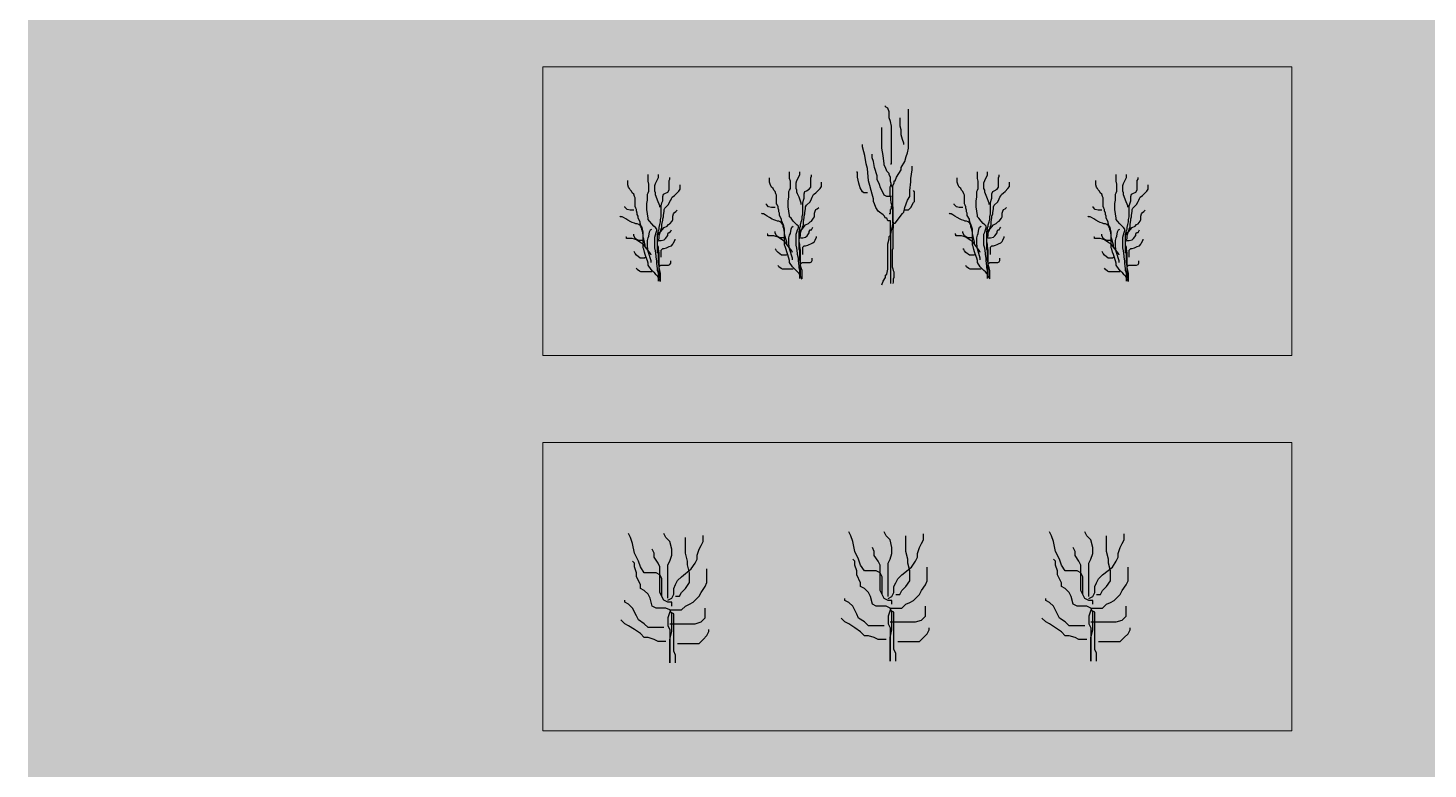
# Model space of a CAD drawing. Header units: centimetres. Extents: x 0 to 642158, y -847 to 649707.
# Drawn here: x 618032.25 to 618049.24, y 620524.12 to 620533.12 of the extents above; entities that cross this region are included whole.
import ezdxf

# ---------------------------------------------------------------- set-up
doc = ezdxf.new("R2010")
doc.units = ezdxf.units.CM
doc.header["$MEASUREMENT"] = 0
doc.layers.add('MEV_batiment_V', color=7, linetype='Continuous', lineweight=20)
doc.layers.add('MEV_vegetal_V', color=7, linetype='Continuous', lineweight=25)
doc.layers.add('MEV_schema paysager_Ha', color=7, linetype='Continuous', lineweight=25, transparency=0.13)
doc.layers.add('MEV_vegetal_Ha', color=104, linetype='Continuous', lineweight=15, transparency=0.31)

msp = doc.modelspace()

# ---------------------------------------------------------------- hatches: boundary and pattern name
at = {"layer": 'MEV_schema paysager_Ha', "true_color": 0xffffff, "transparency": 33554687}
h = msp.add_hatch(color=7, dxfattribs=at)
h.dxf.hatch_style = 1
h.paths.add_polyline_path([(618032.251, 620761.054), (618095.895, 620761.054), (618095.895, 620456.268), (618032.251, 620456.268)])
at = {"layer": 'MEV_vegetal_Ha'}
h = msp.add_hatch(color=256, dxfattribs=at)
h.dxf.hatch_style = 1
h.paths.add_polyline_path([(618038.497, 620532.647), (618047.585, 620532.647), (618047.585, 620529.144), (618038.497, 620529.144)])
h = msp.add_hatch(color=256, dxfattribs=at)
h.dxf.hatch_style = 1
h.paths.add_polyline_path([(618038.497, 620528.088), (618047.585, 620528.088), (618047.585, 620524.586), (618038.497, 620524.586)])

# ---------------------------------------------------------------- linework, layer by layer
at = {"layer": 'MEV_batiment_V', "transparency": 33554687}
for points in [[(618038.497, 620532.647), (618047.585, 620532.647), (618047.585, 620529.144), (618038.497, 620529.144)], [(618038.497, 620528.088), (618047.585, 620528.088), (618047.585, 620524.586), (618038.497, 620524.586)]]:
    msp.add_lwpolyline(points, close=True, dxfattribs=at)
at = {"layer": 'MEV_vegetal_V'}
for points in [[(618042.713, 620531.468), (618042.728, 620531.468), (618042.728, 620531.924), (618042.713, 620531.983), (618042.698, 620532.027), (618042.698, 620532.1), (618042.683, 620532.144), (618042.654, 620532.159), (618042.654, 620532.174)], [(618042.698, 620530.866), (618042.713, 620530.866), (618042.713, 620530.91), (618042.728, 620530.925), (618042.728, 620530.954), (618042.742, 620530.984), (618042.742, 620531.204), (618042.757, 620531.233), (618042.757, 620531.263), (618042.772, 620531.263), (618042.786, 620531.307), (618042.845, 620531.395), (618042.845, 620531.424), (618042.889, 620531.498), (618042.904, 620531.557), (618042.919, 620531.601), (618042.933, 620531.659), (618042.933, 620532.13)], [(618042.875, 620531.703), (618042.875, 620531.718), (618042.86, 620531.762), (618042.845, 620531.821), (618042.845, 620531.88), (618042.831, 620531.924), (618042.831, 620532.027)], [(618042.742, 620530.748), (618042.742, 620531.175), (618042.728, 620531.204), (618042.713, 620531.263), (618042.713, 620531.307), (618042.698, 620531.336), (618042.698, 620531.351), (618042.669, 620531.38), (618042.654, 620531.424), (618042.639, 620531.454), (618042.639, 620531.468), (618042.625, 620531.571), (618042.61, 620531.659), (618042.61, 620531.909)], [(618042.61, 620529.999), (618042.625, 620530.043), (618042.654, 620530.087), (618042.654, 620530.117), (618042.669, 620530.131), (618042.683, 620530.19), (618042.683, 620530.499), (618042.698, 620530.557), (618042.698, 620530.587), (618042.713, 620530.601), (618042.713, 620530.778), (618042.683, 620530.778), (618042.669, 620530.807), (618042.654, 620530.807), (618042.639, 620530.837), (618042.625, 620530.851), (618042.581, 620530.881), (618042.566, 620530.895), (618042.537, 620530.939), (618042.522, 620530.984), (618042.507, 620531.013), (618042.507, 620531.042), (618042.492, 620531.101), (618042.478, 620531.145), (618042.463, 620531.204), (618042.448, 620531.263), (618042.434, 620531.41), (618042.419, 620531.468), (618042.404, 620531.571), (618042.39, 620531.615), (618042.375, 620531.674), (618042.375, 620531.703)], [(618042.728, 620531.072), (618042.669, 620531.072), (618042.639, 620531.086), (618042.625, 620531.116), (618042.595, 620531.175), (618042.581, 620531.219), (618042.551, 620531.277), (618042.551, 620531.321), (618042.522, 620531.424), (618042.507, 620531.498), (618042.492, 620531.542), (618042.492, 620531.586)], [(618039.898, 620530.043), (618039.898, 620530.14), (618039.889, 620530.175), (618039.889, 620530.193), (618039.88, 620530.263), (618039.88, 620530.29), (618039.872, 620530.334), (618039.872, 620530.351), (618039.863, 620530.413), (618039.854, 620530.448), (618039.854, 620530.58), (618039.863, 620530.607), (618039.872, 620530.633), (618039.88, 620530.659), (618039.88, 620530.677), (618039.863, 620530.695), (618039.845, 620530.712), (618039.819, 620530.739), (618039.792, 620530.774), (618039.775, 620530.791), (618039.775, 620530.809), (618039.766, 620530.862), (618039.757, 620530.915), (618039.757, 620530.985), (618039.766, 620531.029), (618039.766, 620531.099), (618039.775, 620531.117), (618039.784, 620531.135), (618039.784, 620531.223), (618039.775, 620531.258), (618039.775, 620531.337)], [(618039.916, 620530.941), (618039.916, 620530.959), (618039.889, 620531.029), (618039.872, 620531.073), (618039.863, 620531.091), (618039.863, 620531.117), (618039.854, 620531.135), (618039.854, 620531.205), (618039.863, 620531.231), (618039.898, 620531.302), (618039.898, 620531.337)], [(618041.614, 620530.076), (618041.614, 620530.173), (618041.606, 620530.208), (618041.606, 620530.226), (618041.597, 620530.296), (618041.597, 620530.323), (618041.588, 620530.367), (618041.588, 620530.384), (618041.579, 620530.446), (618041.57, 620530.481), (618041.57, 620530.613), (618041.579, 620530.64), (618041.588, 620530.666), (618041.597, 620530.692), (618041.597, 620530.71), (618041.579, 620530.728), (618041.562, 620530.745), (618041.535, 620530.772), (618041.509, 620530.807), (618041.491, 620530.824), (618041.491, 620530.842), (618041.482, 620530.895), (618041.474, 620530.948), (618041.474, 620531.018), (618041.482, 620531.062), (618041.482, 620531.132), (618041.491, 620531.15), (618041.5, 620531.168), (618041.5, 620531.256), (618041.491, 620531.291), (618041.491, 620531.37)], [(618041.632, 620530.974), (618041.632, 620530.992), (618041.606, 620531.062), (618041.588, 620531.106), (618041.579, 620531.124), (618041.579, 620531.15), (618041.57, 620531.168), (618041.57, 620531.238), (618041.579, 620531.264), (618041.614, 620531.335), (618041.614, 620531.37)], [(618041.641, 620530.076), (618041.641, 620530.173), (618041.632, 620530.208), (618041.623, 620530.244), (618041.623, 620530.261), (618041.614, 620530.305), (618041.614, 620530.411), (618041.606, 620530.428), (618041.606, 620530.64), (618041.614, 620530.692), (618041.623, 620530.71), (618041.623, 620530.728), (618041.632, 620530.763), (618041.641, 620530.798), (618041.641, 620530.824), (618041.65, 620530.86), (618041.65, 620530.992), (618041.658, 620531.027), (618041.667, 620531.053), (618041.667, 620531.106), (618041.676, 620531.132), (618041.694, 620531.141), (618041.729, 620531.159), (618041.747, 620531.185), (618041.747, 620531.3), (618041.755, 620531.317), (618041.755, 620531.335)], [(618042.434, 620531.116), (618042.39, 620531.116), (618042.375, 620531.13), (618042.345, 620531.175), (618042.331, 620531.233), (618042.316, 620531.307), (618042.316, 620531.366), (618042.301, 620531.366)], [(618042.757, 620530.748), (618042.772, 620530.748), (618042.86, 620530.866), (618042.875, 620530.881), (618042.889, 620530.939), (618042.904, 620530.984), (618042.919, 620531.028), (618042.948, 620531.072), (618042.948, 620531.145), (618042.963, 620531.248), (618042.963, 620531.292), (618042.977, 620531.395), (618042.977, 620531.439)], [(618043.892, 620530.076), (618043.892, 620530.173), (618043.884, 620530.208), (618043.884, 620530.226), (618043.875, 620530.296), (618043.875, 620530.323), (618043.866, 620530.367), (618043.866, 620530.384), (618043.857, 620530.446), (618043.848, 620530.481), (618043.848, 620530.613), (618043.857, 620530.64), (618043.866, 620530.666), (618043.875, 620530.692), (618043.875, 620530.71), (618043.857, 620530.728), (618043.84, 620530.745), (618043.813, 620530.772), (618043.787, 620530.807), (618043.769, 620530.824), (618043.769, 620530.842), (618043.76, 620530.895), (618043.752, 620530.948), (618043.752, 620531.018), (618043.76, 620531.062), (618043.76, 620531.132), (618043.769, 620531.15), (618043.778, 620531.168), (618043.778, 620531.256), (618043.769, 620531.291), (618043.769, 620531.37)], [(618043.91, 620530.974), (618043.91, 620530.992), (618043.884, 620531.062), (618043.866, 620531.106), (618043.857, 620531.124), (618043.857, 620531.15), (618043.848, 620531.168), (618043.848, 620531.238), (618043.857, 620531.264), (618043.892, 620531.335), (618043.892, 620531.37)], [(618043.919, 620530.076), (618043.919, 620530.173), (618043.91, 620530.208), (618043.901, 620530.244), (618043.901, 620530.261), (618043.892, 620530.305), (618043.892, 620530.411), (618043.884, 620530.428), (618043.884, 620530.64), (618043.892, 620530.692), (618043.901, 620530.71), (618043.901, 620530.728), (618043.91, 620530.763), (618043.919, 620530.798), (618043.919, 620530.824), (618043.928, 620530.86), (618043.928, 620530.992), (618043.936, 620531.027), (618043.945, 620531.053), (618043.945, 620531.106), (618043.954, 620531.132), (618043.972, 620531.141), (618044.007, 620531.159), (618044.025, 620531.185), (618044.025, 620531.3), (618044.033, 620531.317), (618044.033, 620531.335)], [(618045.576, 620530.043), (618045.576, 620530.14), (618045.567, 620530.175), (618045.567, 620530.193), (618045.559, 620530.263), (618045.559, 620530.29), (618045.55, 620530.334), (618045.55, 620530.351), (618045.541, 620530.413), (618045.532, 620530.448), (618045.532, 620530.58), (618045.541, 620530.607), (618045.55, 620530.633), (618045.559, 620530.659), (618045.559, 620530.677), (618045.541, 620530.695), (618045.523, 620530.712), (618045.497, 620530.739), (618045.47, 620530.774), (618045.453, 620530.791), (618045.453, 620530.809), (618045.444, 620530.862), (618045.435, 620530.915), (618045.435, 620530.985), (618045.444, 620531.029), (618045.444, 620531.099), (618045.453, 620531.117), (618045.462, 620531.135), (618045.462, 620531.223), (618045.453, 620531.258), (618045.453, 620531.337)], [(618045.594, 620530.941), (618045.594, 620530.959), (618045.567, 620531.029), (618045.55, 620531.073), (618045.541, 620531.091), (618045.541, 620531.117), (618045.532, 620531.135), (618045.532, 620531.205), (618045.541, 620531.231), (618045.576, 620531.302), (618045.576, 620531.337)], [(618039.925, 620530.035), (618039.916, 620530.052), (618039.889, 620530.105), (618039.872, 620530.123), (618039.854, 620530.14), (618039.828, 620530.167), (618039.81, 620530.184), (618039.775, 620530.237), (618039.775, 620530.263), (618039.766, 620530.29), (618039.748, 620530.343), (618039.74, 620530.369), (618039.731, 620530.395), (618039.722, 620530.431), (618039.713, 620530.448), (618039.713, 620530.642), (618039.704, 620530.677), (618039.696, 620530.703), (618039.687, 620530.721), (618039.678, 620530.747), (618039.678, 620530.765), (618039.652, 620530.809), (618039.652, 620530.835), (618039.643, 620530.853), (618039.643, 620530.871), (618039.634, 620530.897), (618039.634, 620530.915), (618039.625, 620530.932), (618039.616, 620530.95), (618039.616, 620531.055), (618039.608, 620531.073), (618039.599, 620531.099), (618039.581, 620531.117), (618039.572, 620531.135), (618039.555, 620531.152), (618039.546, 620531.17), (618039.537, 620531.187), (618039.528, 620531.214), (618039.528, 620531.267)], [(618039.925, 620530.043), (618039.925, 620530.14), (618039.916, 620530.175), (618039.907, 620530.211), (618039.907, 620530.228), (618039.898, 620530.272), (618039.898, 620530.378), (618039.889, 620530.395), (618039.889, 620530.607), (618039.898, 620530.659), (618039.907, 620530.677), (618039.907, 620530.695), (618039.916, 620530.73), (618039.925, 620530.765), (618039.925, 620530.791), (618039.933, 620530.827), (618039.933, 620530.959), (618039.942, 620530.994), (618039.951, 620531.02), (618039.951, 620531.073), (618039.96, 620531.099), (618039.977, 620531.108), (618040.013, 620531.126), (618040.03, 620531.152), (618040.03, 620531.267), (618040.039, 620531.284), (618040.039, 620531.302)], [(618039.907, 620530.079), (618039.907, 620530.387), (618039.898, 620530.431), (618039.898, 620530.457), (618039.889, 620530.483), (618039.889, 620530.519), (618039.898, 620530.545), (618039.907, 620530.563), (618039.907, 620530.598), (618039.916, 620530.624), (618039.925, 620530.651), (618039.933, 620530.677), (618039.942, 620530.695), (618039.942, 620530.73), (618039.951, 620530.783), (618039.951, 620530.8), (618039.96, 620530.827), (618039.96, 620530.844), (618039.969, 620530.888), (618039.969, 620530.915), (618039.977, 620530.932), (618040.021, 620530.976), (618040.039, 620531.011), (618040.048, 620531.029), (618040.057, 620531.047), (618040.065, 620531.064), (618040.092, 620531.082), (618040.109, 620531.099), (618040.145, 620531.135), (618040.162, 620531.161), (618040.162, 620531.214)], [(618041.641, 620530.068), (618041.632, 620530.085), (618041.606, 620530.138), (618041.588, 620530.156), (618041.57, 620530.173), (618041.544, 620530.2), (618041.526, 620530.217), (618041.491, 620530.27), (618041.491, 620530.296), (618041.482, 620530.323), (618041.465, 620530.376), (618041.456, 620530.402), (618041.447, 620530.428), (618041.438, 620530.464), (618041.43, 620530.481), (618041.43, 620530.675), (618041.421, 620530.71), (618041.412, 620530.736), (618041.403, 620530.754), (618041.394, 620530.78), (618041.394, 620530.798), (618041.368, 620530.842), (618041.368, 620530.868), (618041.359, 620530.886), (618041.359, 620530.904), (618041.35, 620530.93), (618041.35, 620530.948), (618041.342, 620530.965), (618041.333, 620530.983), (618041.333, 620531.088), (618041.324, 620531.106), (618041.315, 620531.132), (618041.298, 620531.15), (618041.289, 620531.168), (618041.271, 620531.185), (618041.262, 620531.203), (618041.253, 620531.22), (618041.245, 620531.247), (618041.245, 620531.3)], [(618041.623, 620530.112), (618041.623, 620530.42), (618041.614, 620530.464), (618041.614, 620530.49), (618041.606, 620530.516), (618041.606, 620530.552), (618041.614, 620530.578), (618041.623, 620530.596), (618041.623, 620530.631), (618041.632, 620530.657), (618041.641, 620530.684), (618041.65, 620530.71), (618041.658, 620530.728), (618041.658, 620530.763), (618041.667, 620530.816), (618041.667, 620530.833), (618041.676, 620530.86), (618041.676, 620530.877), (618041.685, 620530.921), (618041.685, 620530.948), (618041.694, 620530.965), (618041.738, 620531.009), (618041.755, 620531.044), (618041.764, 620531.062), (618041.773, 620531.08), (618041.782, 620531.097), (618041.808, 620531.115), (618041.826, 620531.132), (618041.861, 620531.168), (618041.879, 620531.194), (618041.879, 620531.247)], [(618042.717, 620530.014), (618042.717, 620530.607), (618042.723, 620530.638), (618042.729, 620530.675), (618042.748, 620530.749), (618042.748, 620530.941), (618042.729, 620530.972), (618042.723, 620530.996), (618042.717, 620531.034), (618042.717, 620531.064), (618042.711, 620531.083), (618042.711, 620531.188), (618042.717, 620531.206), (618042.723, 620531.231), (618042.723, 620531.237)], [(618042.889, 620530.91), (618042.933, 620530.91), (618042.948, 620530.925), (618042.963, 620530.939), (618042.992, 620530.998), (618043.007, 620531.013), (618043.007, 620531.13), (618042.992, 620531.145)], [(618043.919, 620530.068), (618043.91, 620530.085), (618043.884, 620530.138), (618043.866, 620530.156), (618043.848, 620530.173), (618043.822, 620530.2), (618043.804, 620530.217), (618043.769, 620530.27), (618043.769, 620530.296), (618043.76, 620530.323), (618043.743, 620530.376), (618043.734, 620530.402), (618043.725, 620530.428), (618043.716, 620530.464), (618043.708, 620530.481), (618043.708, 620530.675), (618043.699, 620530.71), (618043.69, 620530.736), (618043.681, 620530.754), (618043.672, 620530.78), (618043.672, 620530.798), (618043.646, 620530.842), (618043.646, 620530.868), (618043.637, 620530.886), (618043.637, 620530.904), (618043.628, 620530.93), (618043.628, 620530.948), (618043.62, 620530.965), (618043.611, 620530.983), (618043.611, 620531.088), (618043.602, 620531.106), (618043.593, 620531.132), (618043.576, 620531.15), (618043.567, 620531.168), (618043.549, 620531.185), (618043.54, 620531.203), (618043.532, 620531.22), (618043.523, 620531.247), (618043.523, 620531.3)], [(618043.901, 620530.112), (618043.901, 620530.42), (618043.892, 620530.464), (618043.892, 620530.49), (618043.884, 620530.516), (618043.884, 620530.552), (618043.892, 620530.578), (618043.901, 620530.596), (618043.901, 620530.631), (618043.91, 620530.657), (618043.919, 620530.684), (618043.928, 620530.71), (618043.936, 620530.728), (618043.936, 620530.763), (618043.945, 620530.816), (618043.945, 620530.833), (618043.954, 620530.86), (618043.954, 620530.877), (618043.963, 620530.921), (618043.963, 620530.948), (618043.972, 620530.965), (618044.016, 620531.009), (618044.033, 620531.044), (618044.042, 620531.062), (618044.051, 620531.08), (618044.06, 620531.097), (618044.086, 620531.115), (618044.104, 620531.132), (618044.139, 620531.168), (618044.157, 620531.194), (618044.157, 620531.247)], [(618045.603, 620530.035), (618045.594, 620530.052), (618045.567, 620530.105), (618045.55, 620530.123), (618045.532, 620530.14), (618045.506, 620530.167), (618045.488, 620530.184), (618045.453, 620530.237), (618045.453, 620530.263), (618045.444, 620530.29), (618045.426, 620530.343), (618045.418, 620530.369), (618045.409, 620530.395), (618045.4, 620530.431), (618045.391, 620530.448), (618045.391, 620530.642), (618045.382, 620530.677), (618045.374, 620530.703), (618045.365, 620530.721), (618045.356, 620530.747), (618045.356, 620530.765), (618045.33, 620530.809), (618045.33, 620530.835), (618045.321, 620530.853), (618045.321, 620530.871), (618045.312, 620530.897), (618045.312, 620530.915), (618045.303, 620530.932), (618045.294, 620530.95), (618045.294, 620531.055), (618045.286, 620531.073), (618045.277, 620531.099), (618045.259, 620531.117), (618045.25, 620531.135), (618045.233, 620531.152), (618045.224, 620531.17), (618045.215, 620531.187), (618045.206, 620531.214), (618045.206, 620531.267)], [(618045.603, 620530.043), (618045.603, 620530.14), (618045.594, 620530.175), (618045.585, 620530.211), (618045.585, 620530.228), (618045.576, 620530.272), (618045.576, 620530.378), (618045.567, 620530.395), (618045.567, 620530.607), (618045.576, 620530.659), (618045.585, 620530.677), (618045.585, 620530.695), (618045.594, 620530.73), (618045.603, 620530.765), (618045.603, 620530.791), (618045.611, 620530.827), (618045.611, 620530.959), (618045.62, 620530.994), (618045.629, 620531.02), (618045.629, 620531.073), (618045.638, 620531.099), (618045.655, 620531.108), (618045.691, 620531.126), (618045.708, 620531.152), (618045.708, 620531.267), (618045.717, 620531.284), (618045.717, 620531.302)], [(618045.585, 620530.079), (618045.585, 620530.387), (618045.576, 620530.431), (618045.576, 620530.457), (618045.567, 620530.483), (618045.567, 620530.519), (618045.576, 620530.545), (618045.585, 620530.563), (618045.585, 620530.598), (618045.594, 620530.624), (618045.603, 620530.651), (618045.611, 620530.677), (618045.62, 620530.695), (618045.62, 620530.73), (618045.629, 620530.783), (618045.629, 620530.8), (618045.638, 620530.827), (618045.638, 620530.844), (618045.647, 620530.888), (618045.647, 620530.915), (618045.655, 620530.932), (618045.699, 620530.976), (618045.717, 620531.011), (618045.726, 620531.029), (618045.735, 620531.047), (618045.743, 620531.064), (618045.77, 620531.082), (618045.787, 620531.099), (618045.823, 620531.135), (618045.84, 620531.161), (618045.84, 620531.214)], [(618041.315, 620530.939), (618041.271, 620530.939), (618041.236, 620530.948), (618041.209, 620530.974), (618041.209, 620530.983)], [(618043.593, 620530.939), (618043.549, 620530.939), (618043.514, 620530.948), (618043.487, 620530.974), (618043.487, 620530.983)], [(618039.74, 620530.466), (618039.74, 620530.483), (618039.722, 620530.554), (618039.713, 620530.58), (618039.713, 620530.607), (618039.704, 620530.651), (618039.696, 620530.668), (618039.696, 620530.686), (618039.687, 620530.703), (618039.678, 620530.721), (618039.66, 620530.73), (618039.643, 620530.739), (618039.625, 620530.739), (618039.608, 620530.747), (618039.581, 620530.756), (618039.564, 620530.765), (618039.528, 620530.783), (618039.502, 620530.8), (618039.476, 620530.818), (618039.458, 620530.827), (618039.44, 620530.827), (618039.432, 620530.835)], [(618039.599, 620530.906), (618039.555, 620530.906), (618039.52, 620530.915), (618039.493, 620530.941), (618039.493, 620530.95)], [(618039.898, 620530.607), (618039.907, 620530.633), (618039.925, 620530.642), (618039.969, 620530.695), (618040.004, 620530.712), (618040.021, 620530.73), (618040.039, 620530.739), (618040.065, 620530.774), (618040.074, 620530.791), (618040.074, 620530.835), (618040.083, 620530.862), (618040.092, 620530.879), (618040.109, 620530.888), (618040.127, 620530.906)], [(618041.456, 620530.499), (618041.456, 620530.516), (618041.438, 620530.587), (618041.43, 620530.613), (618041.43, 620530.64), (618041.421, 620530.684), (618041.412, 620530.701), (618041.412, 620530.719), (618041.403, 620530.736), (618041.394, 620530.754), (618041.377, 620530.763), (618041.359, 620530.772), (618041.342, 620530.772), (618041.324, 620530.78), (618041.298, 620530.789), (618041.28, 620530.798), (618041.245, 620530.816), (618041.218, 620530.833), (618041.192, 620530.851), (618041.174, 620530.86), (618041.157, 620530.86), (618041.148, 620530.868)], [(618041.614, 620530.64), (618041.623, 620530.666), (618041.641, 620530.675), (618041.685, 620530.728), (618041.72, 620530.745), (618041.738, 620530.763), (618041.755, 620530.772), (618041.782, 620530.807), (618041.791, 620530.824), (618041.791, 620530.868), (618041.799, 620530.895), (618041.808, 620530.912), (618041.826, 620530.921), (618041.843, 620530.939)], [(618043.734, 620530.499), (618043.734, 620530.516), (618043.716, 620530.587), (618043.708, 620530.613), (618043.708, 620530.64), (618043.699, 620530.684), (618043.69, 620530.701), (618043.69, 620530.719), (618043.681, 620530.736), (618043.672, 620530.754), (618043.655, 620530.763), (618043.637, 620530.772), (618043.62, 620530.772), (618043.602, 620530.78), (618043.576, 620530.789), (618043.558, 620530.798), (618043.523, 620530.816), (618043.496, 620530.833), (618043.47, 620530.851), (618043.452, 620530.86), (618043.435, 620530.86), (618043.426, 620530.868)], [(618043.892, 620530.64), (618043.901, 620530.666), (618043.919, 620530.675), (618043.963, 620530.728), (618043.998, 620530.745), (618044.016, 620530.763), (618044.033, 620530.772), (618044.06, 620530.807), (618044.069, 620530.824), (618044.069, 620530.868), (618044.077, 620530.895), (618044.086, 620530.912), (618044.104, 620530.921), (618044.121, 620530.939)], [(618045.418, 620530.466), (618045.418, 620530.483), (618045.4, 620530.554), (618045.391, 620530.58), (618045.391, 620530.607), (618045.382, 620530.651), (618045.374, 620530.668), (618045.374, 620530.686), (618045.365, 620530.703), (618045.356, 620530.721), (618045.338, 620530.73), (618045.321, 620530.739), (618045.303, 620530.739), (618045.286, 620530.747), (618045.259, 620530.756), (618045.242, 620530.765), (618045.206, 620530.783), (618045.18, 620530.8), (618045.154, 620530.818), (618045.136, 620530.827), (618045.118, 620530.827), (618045.11, 620530.835)], [(618045.277, 620530.906), (618045.233, 620530.906), (618045.198, 620530.915), (618045.171, 620530.941), (618045.171, 620530.95)], [(618045.576, 620530.607), (618045.585, 620530.633), (618045.603, 620530.642), (618045.647, 620530.695), (618045.682, 620530.712), (618045.699, 620530.73), (618045.717, 620530.739), (618045.743, 620530.774), (618045.752, 620530.791), (618045.752, 620530.835), (618045.761, 620530.862), (618045.77, 620530.879), (618045.787, 620530.888), (618045.805, 620530.906)], [(618039.81, 620530.272), (618039.81, 620530.29), (618039.775, 620530.404), (618039.766, 620530.466), (618039.766, 620530.536), (618039.775, 620530.571), (618039.784, 620530.589), (618039.792, 620530.642), (618039.801, 620530.668), (618039.819, 620530.677)], [(618039.907, 620530.536), (618039.933, 620530.536), (618039.969, 620530.545), (618039.986, 620530.563), (618040.013, 620530.598), (618040.013, 620530.615), (618040.021, 620530.633), (618040.039, 620530.633), (618040.048, 620530.651), (618040.057, 620530.668)], [(618041.421, 620530.569), (618041.377, 620530.569), (618041.333, 620530.596), (618041.315, 620530.631), (618041.315, 620530.648)], [(618041.526, 620530.305), (618041.526, 620530.323), (618041.491, 620530.437), (618041.482, 620530.499), (618041.482, 620530.569), (618041.491, 620530.604), (618041.5, 620530.622), (618041.509, 620530.675), (618041.518, 620530.701), (618041.535, 620530.71)], [(618041.623, 620530.569), (618041.65, 620530.569), (618041.685, 620530.578), (618041.702, 620530.596), (618041.729, 620530.631), (618041.729, 620530.648), (618041.738, 620530.666), (618041.755, 620530.666), (618041.764, 620530.684), (618041.773, 620530.701)], [(618042.748, 620530.762), (618042.748, 620530.731), (618042.741, 620530.638), (618042.741, 620530.441), (618042.735, 620530.422), (618042.735, 620530.218), (618042.741, 620530.193), (618042.748, 620530.175), (618042.754, 620530.156), (618042.754, 620530.088), (618042.748, 620530.07), (618042.748, 620530.033), (618042.741, 620530.014)], [(618043.699, 620530.569), (618043.655, 620530.569), (618043.611, 620530.596), (618043.593, 620530.631), (618043.593, 620530.648)], [(618043.804, 620530.305), (618043.804, 620530.323), (618043.769, 620530.437), (618043.76, 620530.499), (618043.76, 620530.569), (618043.769, 620530.604), (618043.778, 620530.622), (618043.787, 620530.675), (618043.796, 620530.701), (618043.813, 620530.71)], [(618043.901, 620530.569), (618043.928, 620530.569), (618043.963, 620530.578), (618043.981, 620530.596), (618044.007, 620530.631), (618044.007, 620530.648), (618044.016, 620530.666), (618044.033, 620530.666), (618044.042, 620530.684), (618044.051, 620530.701)], [(618045.488, 620530.272), (618045.488, 620530.29), (618045.453, 620530.404), (618045.444, 620530.466), (618045.444, 620530.536), (618045.453, 620530.571), (618045.462, 620530.589), (618045.47, 620530.642), (618045.479, 620530.668), (618045.497, 620530.677)], [(618045.585, 620530.536), (618045.611, 620530.536), (618045.647, 620530.545), (618045.664, 620530.563), (618045.691, 620530.598), (618045.691, 620530.615), (618045.699, 620530.633), (618045.717, 620530.633), (618045.726, 620530.651), (618045.735, 620530.668)], [(618039.81, 620530.36), (618039.801, 620530.378), (618039.713, 620530.492), (618039.687, 620530.51), (618039.634, 620530.545), (618039.608, 620530.554), (618039.581, 620530.563), (618039.511, 620530.563), (618039.511, 620530.58), (618039.502, 620530.58)], [(618039.704, 620530.536), (618039.66, 620530.536), (618039.616, 620530.563), (618039.599, 620530.598), (618039.599, 620530.615)], [(618039.933, 620530.334), (618039.933, 620530.422), (618039.951, 620530.439), (618039.969, 620530.439), (618039.995, 620530.448), (618040.013, 620530.457), (618040.03, 620530.466), (618040.057, 620530.475), (618040.074, 620530.492), (618040.083, 620530.51), (618040.101, 620530.545), (618040.101, 620530.554)], [(618041.526, 620530.393), (618041.518, 620530.411), (618041.43, 620530.525), (618041.403, 620530.543), (618041.35, 620530.578), (618041.324, 620530.587), (618041.298, 620530.596), (618041.227, 620530.596), (618041.227, 620530.613), (618041.218, 620530.613)], [(618041.65, 620530.367), (618041.65, 620530.455), (618041.667, 620530.472), (618041.685, 620530.472), (618041.711, 620530.481), (618041.729, 620530.49), (618041.747, 620530.499), (618041.773, 620530.508), (618041.791, 620530.525), (618041.799, 620530.543), (618041.817, 620530.578), (618041.817, 620530.587)], [(618043.804, 620530.393), (618043.796, 620530.411), (618043.708, 620530.525), (618043.681, 620530.543), (618043.628, 620530.578), (618043.602, 620530.587), (618043.576, 620530.596), (618043.505, 620530.596), (618043.505, 620530.613), (618043.496, 620530.613)], [(618043.928, 620530.367), (618043.928, 620530.455), (618043.945, 620530.472), (618043.963, 620530.472), (618043.989, 620530.481), (618044.007, 620530.49), (618044.025, 620530.499), (618044.051, 620530.508), (618044.069, 620530.525), (618044.077, 620530.543), (618044.095, 620530.578), (618044.095, 620530.587)], [(618045.488, 620530.36), (618045.479, 620530.378), (618045.391, 620530.492), (618045.365, 620530.51), (618045.312, 620530.545), (618045.286, 620530.554), (618045.259, 620530.563), (618045.189, 620530.563), (618045.189, 620530.58), (618045.18, 620530.58)], [(618045.382, 620530.536), (618045.338, 620530.536), (618045.294, 620530.563), (618045.277, 620530.598), (618045.277, 620530.615)], [(618045.611, 620530.334), (618045.611, 620530.422), (618045.629, 620530.439), (618045.647, 620530.439), (618045.673, 620530.448), (618045.691, 620530.457), (618045.708, 620530.466), (618045.735, 620530.475), (618045.752, 620530.492), (618045.761, 620530.51), (618045.779, 620530.545), (618045.779, 620530.554)], [(618039.748, 620530.334), (618039.731, 620530.325), (618039.678, 620530.325), (618039.634, 620530.36), (618039.616, 620530.378), (618039.608, 620530.395), (618039.599, 620530.404)], [(618039.907, 620530.193), (618039.907, 620530.219), (618039.925, 620530.237), (618040.021, 620530.237), (618040.039, 620530.246), (618040.048, 620530.263), (618040.048, 620530.29)], [(618041.465, 620530.367), (618041.447, 620530.358), (618041.394, 620530.358), (618041.35, 620530.393), (618041.333, 620530.411), (618041.324, 620530.428), (618041.315, 620530.437)], [(618041.623, 620530.226), (618041.623, 620530.252), (618041.641, 620530.27), (618041.738, 620530.27), (618041.755, 620530.279), (618041.764, 620530.296), (618041.764, 620530.323)], [(618043.743, 620530.367), (618043.725, 620530.358), (618043.672, 620530.358), (618043.628, 620530.393), (618043.611, 620530.411), (618043.602, 620530.428), (618043.593, 620530.437)], [(618043.901, 620530.226), (618043.901, 620530.252), (618043.919, 620530.27), (618044.016, 620530.27), (618044.033, 620530.279), (618044.042, 620530.296), (618044.042, 620530.323)], [(618045.426, 620530.334), (618045.409, 620530.325), (618045.356, 620530.325), (618045.312, 620530.36), (618045.294, 620530.378), (618045.286, 620530.395), (618045.277, 620530.404)], [(618045.585, 620530.193), (618045.585, 620530.219), (618045.603, 620530.237), (618045.699, 620530.237), (618045.717, 620530.246), (618045.726, 620530.263), (618045.726, 620530.29)], [(618039.819, 620530.158), (618039.687, 620530.158), (618039.669, 620530.167), (618039.643, 620530.184), (618039.634, 620530.202)], [(618041.535, 620530.191), (618041.403, 620530.191), (618041.386, 620530.2), (618041.359, 620530.217), (618041.35, 620530.235)], [(618043.813, 620530.191), (618043.681, 620530.191), (618043.664, 620530.2), (618043.637, 620530.217), (618043.628, 620530.235)], [(618045.497, 620530.158), (618045.365, 620530.158), (618045.347, 620530.167), (618045.321, 620530.184), (618045.312, 620530.202)], [(618039.941, 620526.22), (618039.941, 620526.434), (618039.917, 620526.482), (618039.87, 620526.505), (618039.727, 620526.505), (618039.68, 620526.577), (618039.656, 620526.648), (618039.608, 620526.743), (618039.585, 620526.862), (618039.561, 620526.933), (618039.537, 620526.981)], [(618040.013, 620526.196), (618040.013, 620526.6), (618040.036, 620526.648), (618040.06, 620526.719), (618040.06, 620526.791), (618040.036, 620526.886), (618039.989, 620526.933), (618039.965, 620526.981)], [(618040.013, 620526.172), (618040.06, 620526.196), (618040.084, 620526.244), (618040.084, 620526.315), (618040.108, 620526.363), (618040.132, 620526.41), (618040.179, 620526.458), (618040.298, 620526.553), (618040.346, 620526.624), (618040.369, 620526.672), (618040.369, 620526.719), (618040.393, 620526.791), (618040.417, 620526.838), (618040.441, 620526.886), (618040.441, 620526.957)], [(618040.108, 620526.22), (618040.155, 620526.22), (618040.179, 620526.268), (618040.227, 620526.315), (618040.274, 620526.386), (618040.274, 620526.505), (618040.25, 620526.6), (618040.25, 620526.648), (618040.227, 620526.743), (618040.227, 620526.933)], [(618042.614, 620526.242), (618042.614, 620526.455), (618042.59, 620526.503), (618042.542, 620526.527), (618042.399, 620526.527), (618042.352, 620526.598), (618042.328, 620526.669), (618042.281, 620526.765), (618042.257, 620526.883), (618042.233, 620526.955), (618042.209, 620527.002)], [(618042.685, 620526.218), (618042.685, 620526.622), (618042.709, 620526.669), (618042.732, 620526.741), (618042.732, 620526.812), (618042.709, 620526.907), (618042.661, 620526.955), (618042.637, 620527.002)], [(618042.685, 620526.194), (618042.732, 620526.218), (618042.756, 620526.265), (618042.756, 620526.337), (618042.78, 620526.384), (618042.804, 620526.432), (618042.851, 620526.479), (618042.97, 620526.574), (618043.018, 620526.646), (618043.042, 620526.693), (618043.042, 620526.741), (618043.065, 620526.812), (618043.089, 620526.86), (618043.113, 620526.907), (618043.113, 620526.978)], [(618042.78, 620526.242), (618042.828, 620526.242), (618042.851, 620526.289), (618042.899, 620526.337), (618042.947, 620526.408), (618042.947, 620526.527), (618042.923, 620526.622), (618042.923, 620526.669), (618042.899, 620526.765), (618042.899, 620526.955)], [(618045.049, 620526.242), (618045.049, 620526.455), (618045.025, 620526.503), (618044.978, 620526.527), (618044.835, 620526.527), (618044.787, 620526.598), (618044.764, 620526.669), (618044.716, 620526.765), (618044.692, 620526.883), (618044.668, 620526.955), (618044.645, 620527.002)], [(618045.12, 620526.218), (618045.12, 620526.622), (618045.144, 620526.669), (618045.168, 620526.741), (618045.168, 620526.812), (618045.144, 620526.907), (618045.097, 620526.955), (618045.073, 620527.002)], [(618045.12, 620526.194), (618045.168, 620526.218), (618045.192, 620526.265), (618045.192, 620526.337), (618045.215, 620526.384), (618045.239, 620526.432), (618045.287, 620526.479), (618045.406, 620526.574), (618045.453, 620526.646), (618045.477, 620526.693), (618045.477, 620526.741), (618045.501, 620526.812), (618045.525, 620526.86), (618045.548, 620526.907), (618045.548, 620526.978)], [(618045.215, 620526.242), (618045.263, 620526.242), (618045.287, 620526.289), (618045.334, 620526.337), (618045.382, 620526.408), (618045.382, 620526.527), (618045.358, 620526.622), (618045.358, 620526.669), (618045.334, 620526.765), (618045.334, 620526.955)], [(618040.06, 620526.101), (618040.06, 620526.149), (618040.013, 620526.149), (618039.965, 620526.172), (618039.917, 620526.268), (618039.917, 620526.577), (618039.894, 620526.624), (618039.846, 620526.695), (618039.846, 620526.743), (618039.822, 620526.791)], [(618042.732, 620526.123), (618042.732, 620526.17), (618042.685, 620526.17), (618042.637, 620526.194), (618042.59, 620526.289), (618042.59, 620526.598), (618042.566, 620526.646), (618042.518, 620526.717), (618042.518, 620526.765), (618042.495, 620526.812)], [(618045.168, 620526.123), (618045.168, 620526.17), (618045.12, 620526.17), (618045.073, 620526.194), (618045.025, 620526.289), (618045.025, 620526.598), (618045.001, 620526.646), (618044.954, 620526.717), (618044.954, 620526.765), (618044.93, 620526.812)], [(618040.108, 620525.412), (618040.108, 620525.507), (618040.084, 620525.554), (618040.084, 620526.006), (618040.036, 620526.03), (618040.013, 620525.958), (618040.013, 620525.863), (618040.036, 620525.816), (618040.036, 620525.412), (618040.036, 620525.697), (618040.06, 620525.792), (618040.06, 620526.006), (618040.036, 620526.054), (618039.989, 620526.077), (618039.87, 620526.077), (618039.822, 620526.101), (618039.799, 620526.196), (618039.775, 620526.244), (618039.727, 620526.291), (618039.68, 620526.315), (618039.68, 620526.363), (618039.632, 620526.458), (618039.632, 620526.505), (618039.608, 620526.577), (618039.608, 620526.624), (618039.585, 620526.648)], [(618040.036, 620526.054), (618040.179, 620526.054), (618040.227, 620526.101), (618040.274, 620526.125), (618040.322, 620526.149), (618040.393, 620526.22), (618040.417, 620526.268), (618040.465, 620526.339), (618040.488, 620526.386), (618040.488, 620526.553)], [(618042.78, 620525.433), (618042.78, 620525.528), (618042.756, 620525.576), (618042.756, 620526.027), (618042.709, 620526.051), (618042.685, 620525.98), (618042.685, 620525.885), (618042.709, 620525.837), (618042.709, 620525.433), (618042.709, 620525.718), (618042.732, 620525.814), (618042.732, 620526.027), (618042.709, 620526.075), (618042.661, 620526.099), (618042.542, 620526.099), (618042.495, 620526.123), (618042.471, 620526.218), (618042.447, 620526.265), (618042.399, 620526.313), (618042.352, 620526.337), (618042.352, 620526.384), (618042.304, 620526.479), (618042.304, 620526.527), (618042.281, 620526.598), (618042.281, 620526.646), (618042.257, 620526.669)], [(618042.709, 620526.075), (618042.851, 620526.075), (618042.899, 620526.123), (618042.947, 620526.146), (618042.994, 620526.17), (618043.065, 620526.242), (618043.089, 620526.289), (618043.137, 620526.36), (618043.161, 620526.408), (618043.161, 620526.574)], [(618045.215, 620525.433), (618045.215, 620525.528), (618045.192, 620525.576), (618045.192, 620526.027), (618045.144, 620526.051), (618045.12, 620525.98), (618045.12, 620525.885), (618045.144, 620525.837), (618045.144, 620525.433), (618045.144, 620525.718), (618045.168, 620525.814), (618045.168, 620526.027), (618045.144, 620526.075), (618045.097, 620526.099), (618044.978, 620526.099), (618044.93, 620526.123), (618044.906, 620526.218), (618044.882, 620526.265), (618044.835, 620526.313), (618044.787, 620526.337), (618044.787, 620526.384), (618044.74, 620526.479), (618044.74, 620526.527), (618044.716, 620526.598), (618044.716, 620526.646), (618044.692, 620526.669)], [(618045.144, 620526.075), (618045.287, 620526.075), (618045.334, 620526.123), (618045.382, 620526.146), (618045.429, 620526.17), (618045.501, 620526.242), (618045.525, 620526.289), (618045.572, 620526.36), (618045.596, 620526.408), (618045.596, 620526.574)], [(618039.965, 620525.84), (618039.775, 620525.84), (618039.727, 620525.887), (618039.656, 620525.935), (618039.632, 620525.982), (618039.585, 620526.077), (618039.537, 620526.125), (618039.49, 620526.149), (618039.49, 620526.172)], [(618040.036, 620525.887), (618040.346, 620525.887), (618040.417, 620525.911), (618040.465, 620525.958), (618040.465, 620526.077)], [(618042.637, 620525.861), (618042.447, 620525.861), (618042.399, 620525.909), (618042.328, 620525.956), (618042.304, 620526.004), (618042.257, 620526.099), (618042.209, 620526.146), (618042.162, 620526.17), (618042.162, 620526.194)], [(618042.709, 620525.909), (618043.018, 620525.909), (618043.089, 620525.932), (618043.137, 620525.98), (618043.137, 620526.099)], [(618045.073, 620525.861), (618044.882, 620525.861), (618044.835, 620525.909), (618044.764, 620525.956), (618044.74, 620526.004), (618044.692, 620526.099), (618044.645, 620526.146), (618044.597, 620526.17), (618044.597, 620526.194)], [(618045.144, 620525.909), (618045.453, 620525.909), (618045.525, 620525.932), (618045.572, 620525.98), (618045.572, 620526.099)], [(618039.989, 620525.673), (618039.894, 620525.673), (618039.846, 620525.697), (618039.775, 620525.721), (618039.727, 620525.721), (618039.68, 620525.768), (618039.608, 620525.816), (618039.537, 620525.863), (618039.49, 620525.887), (618039.442, 620525.935)], [(618042.661, 620525.695), (618042.566, 620525.695), (618042.518, 620525.718), (618042.447, 620525.742), (618042.399, 620525.742), (618042.352, 620525.79), (618042.281, 620525.837), (618042.209, 620525.885), (618042.162, 620525.909), (618042.114, 620525.956)], [(618045.097, 620525.695), (618045.001, 620525.695), (618044.954, 620525.718), (618044.882, 620525.742), (618044.835, 620525.742), (618044.787, 620525.79), (618044.716, 620525.837), (618044.645, 620525.885), (618044.597, 620525.909), (618044.55, 620525.956)], [(618040.132, 620525.649), (618040.393, 620525.649), (618040.441, 620525.697), (618040.488, 620525.744), (618040.512, 620525.792), (618040.512, 620525.816)], [(618042.804, 620525.671), (618043.065, 620525.671), (618043.113, 620525.718), (618043.161, 620525.766), (618043.184, 620525.814), (618043.184, 620525.837)], [(618045.239, 620525.671), (618045.501, 620525.671), (618045.548, 620525.718), (618045.596, 620525.766), (618045.62, 620525.814), (618045.62, 620525.837)]]:
    msp.add_lwpolyline(points, dxfattribs=at)

doc.saveas('drawing.dxf')
